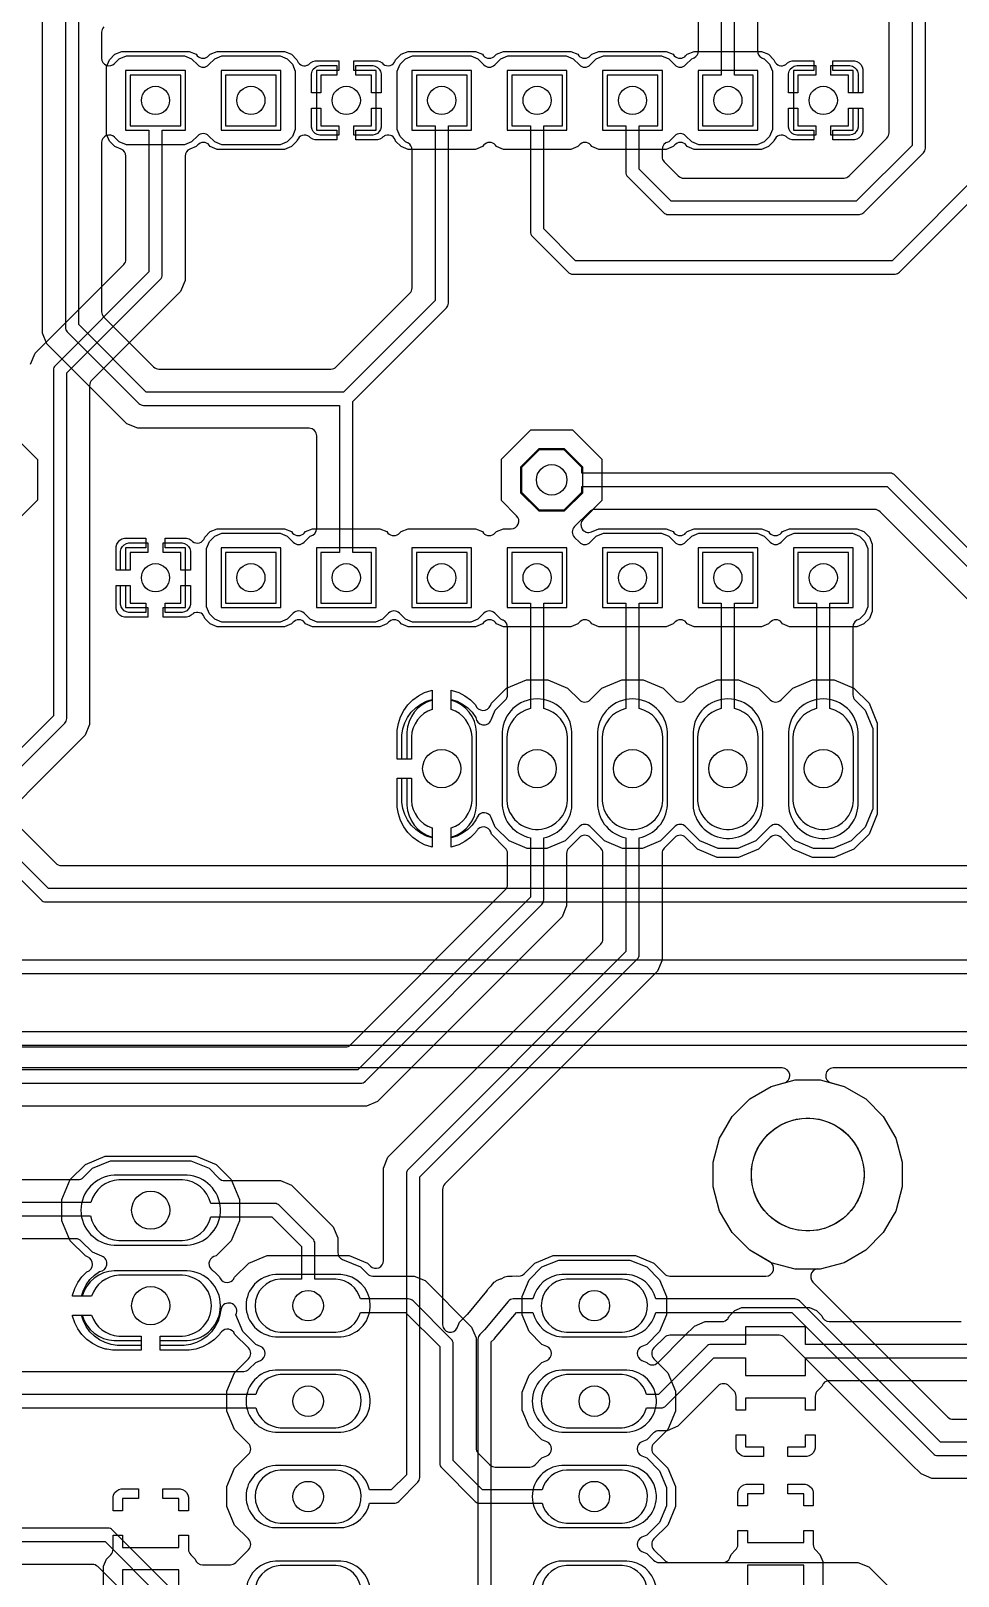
# Model space of a CAD drawing. Header units: millimetres. Extents: x 1 to 152, y 50 to 212.
# Drawn here: x 64.63 to 89.31, y 134.79 to 175.9 of the extents above; entities that cross this region are included whole.
import ezdxf

# ---------------------------------------------------------------- set-up
doc = ezdxf.new("R2010")
doc.units = ezdxf.units.MM

msp = doc.modelspace()

# ---------------------------------------------------------------- linework, layer by layer
at = {"layer": '16_copper'}
for points in [[(83.86, 174.728), (83.363, 174.728), (83.363, 184.531, 0.198912), (83.311, 184.657), (81.152, 186.816, 0.198912), (81.026, 186.868), (69.645, 186.868), (69.645, 186.99), (67.445, 186.99), (67.445, 186.39), (69.645, 186.39), (69.645, 186.512), (80.952, 186.512), (83.007, 184.457), (83.007, 174.728), (82.51, 174.728), (82.51, 173.379), (83.86, 173.379)], [(72.096, 174.257), (72.096, 174.762), (72.113, 174.827, 0.051763), (72.137, 174.867), (72.147, 174.884), (72.194, 174.932), (72.252, 174.965), (72.317, 174.982), (72.771, 174.982), (72.771, 174.728), (72.35, 174.728), (72.35, 174.257)], [(84.796, 174.257), (84.796, 174.762), (84.813, 174.827, 0.051763), (84.837, 174.867), (84.847, 174.884), (84.894, 174.932), (84.952, 174.965), (85.017, 174.982), (85.522, 174.982), (85.522, 174.728), (85.05, 174.728), (85.05, 174.257)], [(78.224, 154.665, 0.357806), (78.913, 155.426), (78.913, 157.121, 0.336925), (78.283, 157.87), (78.283, 160.679), (78.78, 160.679), (78.78, 162.029), (77.43, 162.029), (77.43, 160.679), (77.927, 160.679), (77.927, 157.87, 0.336925), (77.297, 157.121), (77.297, 155.426), (77.305, 155.347), (77.32, 155.269), (77.343, 155.193), (77.374, 155.12), (77.411, 155.05), (77.455, 154.984), (77.506, 154.922), (77.562, 154.866), (77.623, 154.816), (77.689, 154.772), (77.759, 154.734), (77.832, 154.704), (77.908, 154.681), (77.986, 154.665), (78.065, 154.657), (78.145, 154.657)], [(80.764, 154.665, 0.357806), (81.453, 155.426), (81.453, 157.121, 0.336925), (80.823, 157.87), (80.823, 160.679), (81.32, 160.679), (81.32, 162.029), (79.97, 162.029), (79.97, 160.679), (80.467, 160.679), (80.467, 157.87, 0.336925), (79.837, 157.121), (79.837, 155.426), (79.845, 155.347), (79.86, 155.269), (79.883, 155.193), (79.914, 155.12), (79.951, 155.05), (79.995, 154.984), (80.046, 154.922), (80.102, 154.866), (80.163, 154.816), (80.229, 154.772), (80.299, 154.734), (80.372, 154.704), (80.448, 154.681), (80.526, 154.665), (80.605, 154.657), (80.685, 154.657)], [(83.304, 154.665, 0.357806), (83.993, 155.426), (83.993, 157.121, 0.336925), (83.363, 157.87), (83.363, 160.679), (83.86, 160.679), (83.86, 162.029), (82.51, 162.029), (82.51, 160.679), (83.007, 160.679), (83.007, 157.87, 0.336925), (82.377, 157.121), (82.377, 155.426), (82.385, 155.347), (82.4, 155.269), (82.423, 155.193), (82.454, 155.12), (82.491, 155.05), (82.535, 154.984), (82.586, 154.922), (82.642, 154.866), (82.703, 154.816), (82.769, 154.772), (82.839, 154.734), (82.912, 154.704), (82.988, 154.681), (83.066, 154.665), (83.145, 154.657), (83.225, 154.657)], [(85.844, 154.665, 0.357806), (86.533, 155.426), (86.533, 157.121, 0.336925), (85.903, 157.87), (85.903, 160.679), (86.4, 160.679), (86.4, 162.029), (85.05, 162.029), (85.05, 160.679), (85.547, 160.679), (85.547, 157.87, 0.336925), (84.917, 157.121), (84.917, 155.426), (84.925, 155.347), (84.94, 155.269), (84.963, 155.193), (84.994, 155.12), (85.031, 155.05), (85.075, 154.984), (85.126, 154.922), (85.182, 154.866), (85.243, 154.816), (85.309, 154.772), (85.379, 154.734), (85.452, 154.704), (85.528, 154.681), (85.606, 154.665), (85.685, 154.657), (85.765, 154.657)], [(74.503, 156.528), (74.503, 157.165), (74.529, 157.33), (74.581, 157.489), (74.657, 157.638), (74.755, 157.773), (74.873, 157.892), (75.008, 157.99), (75.157, 158.066), (75.311, 158.116), (75.311, 157.849, 0.309892), (74.757, 157.121), (74.757, 156.528)], [(75.157, 154.481), (75.008, 154.557), (74.873, 154.655), (74.755, 154.774), (74.657, 154.909), (74.581, 155.058), (74.529, 155.217), (74.503, 155.382), (74.503, 156.019), (74.757, 156.019), (74.757, 155.426, 0.309892), (75.311, 154.698), (75.311, 154.431)], [(80.439, 141.286, 0.906347), (80.37, 142.692), (78.888, 142.692, 0.952079), (78.888, 141.28), (80.37, 141.28)], [(66.926, 140.924), (66.761, 140.95), (66.602, 141.002), (66.453, 141.078), (66.318, 141.176), (66.2, 141.294), (66.102, 141.429), (66.026, 141.578), (65.976, 141.732), (66.243, 141.732, 0.309892), (66.97, 141.178), (67.564, 141.178), (67.564, 140.924)], [(72.819, 138.746, 0.906347), (72.75, 140.152), (71.268, 140.152, 0.327921), (70.618, 139.624), (62.687, 139.624, 0.089116), (62.621, 139.647), (62.608, 139.648, 0.016713), (62.596, 139.649), (59.017, 139.649), (59.017, 140.111), (57.417, 140.111), (57.417, 138.811), (59.017, 138.811), (59.017, 139.294), (62.53, 139.294, 0.135326), (62.621, 139.268), (70.618, 139.268, 0.327921), (71.268, 138.74), (72.75, 138.74)], [(72.819, 136.206, 0.906347), (72.75, 137.612), (71.268, 137.612, 0.952079), (71.268, 136.2), (72.75, 136.2)]]:
    msp.add_lwpolyline(points, format="xyb", close=True, dxfattribs=at)
for points in [[(88.087, 185.727), (88.087, 172.857), (86.604, 171.374), (81.671, 171.374), (80.823, 172.222), (80.823, 173.379), (81.32, 173.379), (81.32, 174.728), (79.97, 174.728), (79.97, 173.379), (80.467, 173.379), (80.467, 172.149, 0.198912), (80.519, 172.023), (81.472, 171.07, 0.198912), (81.598, 171.018), (86.678, 171.018), (86.685, 171.019, 0.188292), (86.803, 171.07), (88.391, 172.658, 0.198912), (88.443, 172.784), (88.443, 185.801, 0.198912)], [(83.972, 184.688), (83.972, 175.368, 0.283002), (84.084, 175.187), (84.098, 175.18), (84.148, 175.159), (84.291, 175.016), (84.368, 174.83), (84.368, 173.277), (84.291, 173.091), (84.148, 172.948), (83.961, 172.871), (82.409, 172.871), (82.222, 172.948), (82.059, 173.111, 0.414214), (81.771, 173.111), (81.608, 172.948, 0.375836), (81.432, 172.739), (81.432, 172.559, 0.198912), (81.492, 172.415), (81.864, 172.043, 0.198912), (82.008, 171.983), (86.267, 171.983), (86.277, 171.984, 0.185976), (86.411, 172.043), (87.418, 173.05, 0.198912), (87.478, 173.194), (87.478, 185.391, 0.198912)], [(66.569, 176.009, 0.198912), (66.51, 175.866), (66.51, 175.177, 0.668183), (66.857, 175.034), (66.982, 175.159), (67.169, 175.236), (68.721, 175.236), (68.908, 175.159), (69.071, 174.996, 0.414214), (69.359, 174.996), (69.522, 175.159), (69.709, 175.236), (71.261, 175.236), (71.448, 175.159), (71.591, 175.016), (71.668, 174.83), (71.668, 173.277), (71.591, 173.091), (71.448, 172.948), (71.261, 172.871), (69.709, 172.871), (69.522, 172.948), (69.359, 173.111, 0.414214), (69.071, 173.111), (68.908, 172.948), (68.721, 172.871), (67.169, 172.871), (66.982, 172.948), (66.857, 173.073, 0.668183), (66.51, 172.93), (66.51, 168.431, 0.198912), (66.569, 168.288), (67.894, 166.963, 0.198912), (68.038, 166.903), (72.615, 166.903, 0.198912), (72.758, 166.963), (74.718, 168.923, 0.198912), (74.778, 169.066), (74.778, 172.739, 0.283002), (74.666, 172.92), (74.652, 172.927), (74.602, 172.948), (74.459, 173.091), (74.382, 173.277), (74.382, 174.83), (74.459, 175.016), (74.602, 175.159), (74.789, 175.236), (76.341, 175.236), (76.528, 175.159), (76.691, 174.996, 0.414214), (76.979, 174.996), (77.142, 175.159), (77.329, 175.236), (78.881, 175.236), (79.068, 175.159), (79.231, 174.996, 0.414214), (79.519, 174.996), (79.682, 175.159), (79.869, 175.236), (81.421, 175.236), (81.608, 175.159), (81.771, 174.996, 0.414214), (82.059, 174.996), (82.222, 175.159), (82.272, 175.18), (82.285, 175.186, 0.28407), (82.398, 175.368), (82.398, 184.121, 0.198912)], [(95.947, 154.399), (87.236, 163.11, 0.198912), (87.093, 163.17), (79.64, 163.17, 0.198912), (79.496, 163.11), (79.1, 162.714, 0.414214), (79.1, 162.427), (79.231, 162.296, 0.414214), (79.519, 162.296), (79.682, 162.459), (79.869, 162.536), (81.421, 162.536), (81.608, 162.459), (81.771, 162.296, 0.414214), (82.059, 162.296), (82.222, 162.459), (82.409, 162.536), (83.961, 162.536), (84.148, 162.459), (84.311, 162.296, 0.414214), (84.599, 162.296), (84.762, 162.459), (84.949, 162.536), (86.501, 162.536), (86.688, 162.459), (86.831, 162.316), (86.908, 162.13), (86.908, 160.577), (86.831, 160.391), (86.688, 160.248, 0.375836), (86.512, 160.039), (86.512, 158.239, 0.198912), (86.572, 158.096), (86.841, 157.827), (87.041, 157.343), (87.041, 155.204), (86.841, 154.72), (86.47, 154.35), (85.987, 154.15), (85.463, 154.15), (84.98, 154.35), (84.599, 154.731, 0.414214), (84.311, 154.731), (83.93, 154.35), (83.447, 154.15), (82.923, 154.15), (82.44, 154.35), (82.059, 154.731, 0.414214), (81.771, 154.731), (81.39, 154.35), (80.907, 154.15), (80.383, 154.15), (79.9, 154.35), (79.519, 154.731, 0.414214), (79.231, 154.731), (78.85, 154.35), (78.367, 154.15), (77.843, 154.15), (77.36, 154.35), (76.989, 154.72), (76.883, 154.976, 0.640153), (76.515, 154.99), (76.473, 154.909), (76.375, 154.774), (76.257, 154.655), (76.122, 154.557), (75.973, 154.481), (75.819, 154.431), (75.819, 154.698, 0.309894), (76.373, 155.426), (76.373, 157.121, 0.309894), (75.819, 157.849), (75.819, 158.116), (75.973, 158.066), (76.122, 157.99), (76.257, 157.892), (76.375, 157.773), (76.473, 157.638, 0.800183), (76.883, 157.571), (76.989, 157.827), (77.258, 158.096, 0.198912), (77.318, 158.239), (77.318, 160.039, 0.283002), (77.206, 160.22), (77.192, 160.227), (77.142, 160.248), (76.979, 160.411, 0.414214), (76.691, 160.411), (76.528, 160.248), (76.341, 160.171), (74.789, 160.171), (74.602, 160.248), (74.439, 160.411, 0.414214), (74.151, 160.411), (73.988, 160.248), (73.801, 160.171), (72.249, 160.171), (72.062, 160.248), (71.899, 160.411, 0.414214), (71.611, 160.411), (71.448, 160.248), (71.261, 160.171), (69.709, 160.171), (69.522, 160.248), (69.379, 160.391), (69.302, 160.577), (69.302, 162.13), (69.379, 162.316), (69.522, 162.459), (69.709, 162.536), (71.261, 162.536), (71.448, 162.459), (71.611, 162.296, 0.414214), (71.899, 162.296), (72.062, 162.459, 0.375836), (72.238, 162.668), (72.238, 165.125, 0.414214), (72.034, 165.329), (67.471, 165.329), (67.181, 165.448), (65.055, 167.575), (64.935, 167.864), (64.935, 176.433)], [(65.545, 176.276), (65.545, 168.021, 0.198912), (65.597, 167.895), (67.502, 165.99, 0.198912), (67.627, 165.938), (72.847, 165.938), (72.847, 162.029), (72.35, 162.029), (72.35, 160.679), (73.7, 160.679), (73.7, 162.029), (73.203, 162.029), (73.203, 166.042), (75.691, 168.53, 0.198912), (75.743, 168.656), (75.743, 173.379), (76.24, 173.379), (76.24, 174.728), (74.89, 174.728), (74.89, 173.379), (75.387, 173.379), (75.387, 168.73), (72.951, 166.294), (67.701, 166.294), (65.9, 168.095), (65.9, 176.202)], [(89.992, 172.222), (87.556, 169.786), (79.131, 169.786), (78.283, 170.635), (78.283, 173.379), (78.78, 173.379), (78.78, 174.728), (77.43, 174.728), (77.43, 173.379), (77.927, 173.379), (77.927, 170.561, 0.198912), (77.979, 170.435), (78.932, 169.483, 0.198912), (79.058, 169.431), (87.63, 169.431), (87.637, 169.431, 0.188292), (87.756, 169.483), (90.296, 172.023, 0.198912)], [(102.667, 133.678), (102.667, 143.51, 0.198912), (102.615, 143.636), (95.122, 151.129, 0.198912), (94.996, 151.181), (64.209, 151.181), (61.086, 154.304, 0.198912), (60.96, 154.356), (35.039, 154.356), (35.039, 164.478), (35.662, 164.478), (35.662, 165.778), (34.062, 165.778), (34.062, 164.478), (34.684, 164.478), (34.684, 154.356), (29.464, 154.356, 0.198912), (29.338, 154.304), (24.31, 149.276), (12.954, 149.276, 0.198912), (12.828, 149.224), (6.224, 142.62, 0.198912), (6.172, 142.494), (6.172, 87.757, 0.198912)], [(64.347, 164.953), (64.801, 164.499), (64.801, 163.415), (64.347, 162.961, 0.198912)], [(96.467, 155.245), (87.629, 164.083, 0.198912), (87.503, 164.135), (79.293, 164.135), (79.293, 164.288), (78.824, 164.757), (78.162, 164.757), (77.693, 164.288), (77.693, 163.626), (78.162, 163.157), (78.824, 163.157), (79.293, 163.626), (79.293, 163.779), (87.429, 163.779), (96.267, 154.941, 0.198912)], [(96.012, 153.086), (65.098, 153.086), (62.356, 155.828, 0.198912), (62.23, 155.88), (41.349, 155.88), (39.484, 157.744), (39.484, 161.468), (40.107, 161.468), (40.107, 162.768), (38.507, 162.768), (38.507, 161.468), (39.129, 161.468), (39.129, 157.671, 0.198912), (39.181, 157.545), (41.149, 155.576, 0.198912), (41.275, 155.524), (62.156, 155.524), (64.898, 152.782, 0.198912), (65.024, 152.73), (95.938, 152.73)], [(62.676, 156.37), (65.291, 153.755, 0.198912), (65.434, 153.695), (96.169, 153.695)], [(6.528, 87.831), (6.528, 142.42), (13.028, 148.92), (24.384, 148.92, 0.198912), (24.51, 148.972), (29.538, 154), (60.886, 154), (64.009, 150.877, 0.198912), (64.135, 150.825), (94.922, 150.825), (102.311, 143.436), (102.311, 133.604, 0.198912)], [(100, 131.519), (100, 143.002, 0.198912), (99.948, 143.128), (93.852, 149.224, 0.198912), (93.726, 149.276), (63.066, 149.276), (59.689, 152.653, 0.198912), (59.563, 152.705), (33.63, 152.705, 0.198912), (33.504, 152.653), (31.025, 150.174), (29.277, 150.174), (29.277, 148.174), (31.277, 148.174), (31.277, 149.923), (33.703, 152.349), (59.489, 152.349), (62.866, 148.972, 0.198912), (62.992, 148.92), (93.652, 148.92), (99.644, 142.928), (99.644, 131.445, 0.198912)], [(93.316, 148.311), (85.992, 148.311, 0.876979), (85.939, 147.911), (86.281, 147.82), (86.855, 147.488), (87.323, 147.02), (87.655, 146.446), (87.826, 145.806), (87.826, 145.144), (87.655, 144.504), (87.586, 144.385), (87.586, 144.385), (87.586, 144.385), (87.323, 143.93), (86.855, 143.462), (86.281, 143.13), (85.641, 142.959), (84.979, 142.959), (84.339, 143.13), (83.765, 143.462), (83.297, 143.93), (82.965, 144.504), (82.794, 145.144), (82.794, 145.806), (82.965, 146.446), (83.067, 146.623), (83.067, 146.623), (83.067, 146.623), (83.297, 147.02), (83.765, 147.488), (84.339, 147.82), (84.681, 147.911, 0.876979), (84.628, 148.311), (62.835, 148.311)], [(64.247, 145.339), (65.878, 145.339, 0.198912), (66.021, 145.398), (66.265, 145.642), (66.748, 145.842), (68.888, 145.842), (69.371, 145.642), (69.64, 145.373, 0.198912), (69.784, 145.313), (71.277, 145.313), (71.566, 145.194), (72.677, 144.083), (72.796, 143.794), (72.796, 143.403, 0.303348), (72.922, 143.215), (73.403, 143.016), (73.586, 142.833, 0.198912), (73.73, 142.773), (74.833, 142.773), (75.122, 142.654), (76.36, 141.416), (76.479, 141.127), (76.479, 138.205, 0.198912), (76.539, 138.062), (76.848, 137.753, 0.198912), (76.991, 137.693), (77.908, 137.693, 0.198912), (78.052, 137.753), (78.235, 137.936), (78.362, 137.988, 0.66818), (78.362, 138.364), (78.235, 138.416), (77.893, 138.758), (77.708, 139.204), (77.708, 139.688), (77.893, 140.134), (78.235, 140.476), (78.362, 140.528, 0.66818), (78.362, 140.904), (78.235, 140.956), (77.893, 141.298), (77.708, 141.744), (77.708, 142.228), (77.893, 142.674), (78.235, 143.016), (78.681, 143.2), (80.577, 143.2), (81.023, 143.016), (81.365, 142.674), (81.55, 142.228), (81.55, 141.744), (81.365, 141.298), (81.023, 140.956), (80.896, 140.904, 0.66818), (80.896, 140.528), (81.023, 140.476, 0.426792), (81.317, 140.469), (82.042, 141.194), (82.042, 141.194), (82.292, 141.445), (82.581, 141.564), (83.026, 141.564, 0.222879), (83.183, 141.638), (83.191, 141.65, 0.081761), (83.224, 141.715), (83.367, 141.858), (83.554, 141.935), (85.356, 141.935), (85.543, 141.858), (85.686, 141.715, 0.339749), (85.884, 141.564), (89.396, 141.564, 0.045598)], [(63.536, 144.374), (66.216, 144.374, 0.34587), (66.97, 143.718), (68.666, 143.718, 0.336925), (69.414, 144.348), (71.046, 144.348), (71.831, 143.563), (71.831, 142.692), (71.268, 142.692, 0.952079), (71.268, 141.28), (72.75, 141.28, 0.327921), (73.4, 141.808), (74.602, 141.808), (75.514, 140.896), (75.514, 137.795, 0.198912), (75.566, 137.669), (76.455, 136.78, 0.198912), (76.581, 136.728), (78.238, 136.728, 0.327921), (78.888, 136.2), (80.37, 136.2), (80.439, 136.206, 0.906347), (80.37, 137.612), (78.888, 137.612, 0.327921), (78.238, 137.084), (76.655, 137.084), (75.87, 137.869), (75.87, 140.97, 0.198912), (75.818, 141.096), (74.802, 142.112, 0.198912), (74.676, 142.164), (73.4, 142.164, 0.327921), (72.75, 142.692), (72.187, 142.692), (72.187, 143.637, 0.198912), (72.135, 143.763), (71.246, 144.652, 0.198912), (71.12, 144.704), (69.414, 144.704, 0.336925), (68.666, 145.334), (66.97, 145.334, 0.327983), (66.227, 144.729), (63.536, 144.729)], [(67.753, 133.698), (66.408, 135.043, 0.198912), (66.265, 135.103), (55.977, 135.103), (55.688, 135.222), (51.656, 139.254), (51.537, 139.543), (51.537, 141.911, 0.198912), (51.477, 142.055), (50.889, 142.643), (50.889, 143.727), (51.57, 144.408, 0.668179), (51.426, 144.755), (29.434, 144.755)], [(68.273, 134.544), (66.801, 136.016, 0.198912), (66.675, 136.068), (56.208, 136.068), (52.502, 139.774), (52.502, 142.385), (52.528, 142.385), (52.997, 142.854), (52.997, 143.516), (52.528, 143.985), (51.866, 143.985), (51.397, 143.516), (51.397, 142.854), (51.866, 142.385), (52.146, 142.385), (52.146, 139.7, 0.198912), (52.198, 139.574), (56.008, 135.764, 0.198912), (56.134, 135.712), (66.601, 135.712), (68.073, 134.24, 0.198912)], [(63.966, 140.233), (70.288, 140.233), (70.299, 140.234, 0.185976), (70.432, 140.293), (70.615, 140.476), (70.742, 140.528, 0.668191), (70.742, 140.904), (70.615, 140.956), (70.273, 141.298), (70.088, 141.744, 0.988547), (69.706, 141.943), (69.7, 141.929, 0.064078), (69.684, 141.879), (69.662, 141.737), (69.61, 141.578), (69.534, 141.429), (69.436, 141.294), (69.318, 141.176), (69.183, 141.078), (69.034, 141.002), (68.875, 140.95), (68.71, 140.924), (68.072, 140.924), (68.072, 141.178), (68.666, 141.178, 0.95208), (68.666, 142.794), (66.97, 142.794, 0.309894), (66.243, 142.24), (65.976, 142.24), (66.026, 142.394), (66.102, 142.543), (66.2, 142.678), (66.318, 142.796), (66.453, 142.894, 0.800183), (66.52, 143.304), (66.265, 143.41), (65.97, 143.704, 0.198912), (65.827, 143.764), (64.247, 143.764, 0.368322)], [(89.581, 140.955), (85.255, 140.955), (85.255, 141.427), (83.655, 141.427), (83.655, 140.955), (82.738, 140.955, 0.198912), (82.612, 140.903), (81.333, 139.624), (81.02, 139.624, 0.327921), (80.37, 140.152), (78.888, 140.152, 0.952079), (78.888, 138.74), (80.37, 138.74), (80.439, 138.746, 0.300949), (81.02, 139.268), (81.407, 139.268, 0.198912), (81.533, 139.32), (82.812, 140.599), (83.655, 140.599), (83.655, 140.127), (85.255, 140.127), (85.255, 140.599), (89.579, 140.599)], [(89.569, 139.99), (85.884, 139.99, 0.222879), (85.727, 139.916), (85.719, 139.904, 0.081763), (85.686, 139.839), (85.569, 139.722, 0.198912), (85.509, 139.578), (85.509, 139.202), (85.255, 139.202), (85.255, 139.527), (83.655, 139.527), (83.655, 139.202), (83.401, 139.202), (83.401, 139.578, 0.198912), (83.341, 139.722), (83.213, 139.851, 0.414214), (82.925, 139.851), (82.103, 139.029), (82.103, 139.029), (81.853, 138.778), (81.564, 138.659), (81.35, 138.659, 0.198912), (81.206, 138.599), (81.023, 138.416), (80.896, 138.364, 0.66818), (80.896, 137.988), (81.023, 137.936), (81.365, 137.594), (81.55, 137.148), (81.55, 136.664), (81.365, 136.218), (81.023, 135.876), (80.896, 135.824, 0.66818), (80.896, 135.448), (81.023, 135.396), (81.206, 135.213, 0.198912), (81.35, 135.153), (83.049, 135.153, 0.303345), (83.237, 135.279), (83.274, 135.37), (83.391, 135.487, 0.198912), (83.451, 135.631), (83.451, 136.007), (83.705, 136.007), (83.705, 135.682), (85.205, 135.682), (85.205, 136.007), (85.459, 136.007), (85.459, 135.631, 0.198912), (85.519, 135.487), (85.636, 135.37), (85.713, 135.183), (85.713, 133.681)], [(72.819, 133.666, 0.906347), (72.75, 135.072), (71.268, 135.072, 0.327921), (70.618, 134.544)], [(81.02, 134.544, 0.327921), (80.37, 135.072), (78.888, 135.072, 0.327921), (78.238, 134.544)]]:
    msp.add_lwpolyline(points, format="xyb", dxfattribs=at)
for points in [[(68.62, 174.728), (67.27, 174.728), (67.27, 173.379), (68.62, 173.379)], [(71.16, 174.728), (69.81, 174.728), (69.81, 173.379), (71.16, 173.379)], [(73.7, 174.257), (73.7, 174.728), (73.279, 174.728), (73.279, 174.982), (73.733, 174.982), (73.798, 174.965), (73.856, 174.932), (73.903, 174.884), (73.937, 174.827), (73.954, 174.762), (73.954, 174.257)], [(86.4, 174.257), (86.4, 174.728), (85.928, 174.728), (85.928, 174.982), (86.433, 174.982), (86.498, 174.965), (86.556, 174.932), (86.603, 174.884), (86.637, 174.827), (86.654, 174.762), (86.654, 174.257)], [(72.317, 173.125), (72.252, 173.142), (72.194, 173.175), (72.147, 173.223), (72.113, 173.28), (72.096, 173.345), (72.096, 173.85), (72.35, 173.85), (72.35, 173.379), (72.822, 173.379), (72.822, 173.125)], [(73.228, 173.125), (73.228, 173.379), (73.7, 173.379), (73.7, 173.85), (73.954, 173.85), (73.954, 173.345), (73.937, 173.28), (73.903, 173.223), (73.856, 173.175), (73.798, 173.142), (73.733, 173.125)], [(85.017, 173.125), (84.952, 173.142), (84.894, 173.175), (84.847, 173.223), (84.813, 173.28), (84.796, 173.345), (84.796, 173.85), (85.05, 173.85), (85.05, 173.379), (85.522, 173.379), (85.522, 173.125)], [(85.928, 173.125), (85.928, 173.379), (86.4, 173.379), (86.4, 173.85), (86.654, 173.85), (86.654, 173.345), (86.637, 173.28), (86.603, 173.223), (86.556, 173.175), (86.498, 173.142), (86.433, 173.125)], [(67.016, 161.557), (67.016, 162.062), (67.033, 162.127), (67.067, 162.184), (67.114, 162.232), (67.172, 162.265), (67.237, 162.282), (67.742, 162.282), (67.742, 162.029), (67.27, 162.029), (67.27, 161.557)], [(68.62, 161.557), (68.62, 162.029), (68.148, 162.029), (68.148, 162.282), (68.653, 162.282), (68.718, 162.265), (68.776, 162.232), (68.823, 162.184), (68.857, 162.127), (68.874, 162.062), (68.874, 161.557)], [(71.16, 162.029), (69.81, 162.029), (69.81, 160.679), (71.16, 160.679)], [(76.24, 162.029), (74.89, 162.029), (74.89, 160.679), (76.24, 160.679)], [(67.237, 160.424), (67.172, 160.442), (67.114, 160.475), (67.067, 160.523), (67.033, 160.58), (67.016, 160.645), (67.016, 161.15), (67.27, 161.15), (67.27, 160.679), (67.691, 160.679), (67.691, 160.424)], [(68.199, 160.424), (68.199, 160.679), (68.62, 160.679), (68.62, 161.15), (68.874, 161.15), (68.874, 160.645), (68.857, 160.58), (68.823, 160.523), (68.776, 160.475), (68.718, 160.442), (68.653, 160.424)], [(83.622, 137.973), (83.557, 137.99), (83.499, 138.024), (83.452, 138.071), (83.418, 138.129), (83.401, 138.194), (83.401, 138.552), (83.655, 138.552), (83.655, 138.227), (84.13, 138.227), (84.13, 137.973)], [(84.78, 137.973), (84.78, 138.227), (85.255, 138.227), (85.255, 138.552), (85.509, 138.552), (85.509, 138.194), (85.492, 138.129), (85.458, 138.071), (85.411, 138.024), (85.353, 137.99), (85.288, 137.973)], [(83.451, 136.657), (83.451, 137.015), (83.468, 137.08), (83.502, 137.138), (83.549, 137.185), (83.607, 137.219), (83.672, 137.236), (84.13, 137.236), (84.13, 136.982), (83.705, 136.982), (83.705, 136.657)], [(85.205, 136.657), (85.205, 136.982), (84.78, 136.982), (84.78, 137.236), (85.238, 137.236), (85.303, 137.219), (85.361, 137.185), (85.408, 137.138), (85.442, 137.08), (85.459, 137.015), (85.459, 136.657)]]:
    msp.add_lwpolyline(points, close=True, dxfattribs=at)
msp.add_lwpolyline([(85.205, 133.782), (85.205, 135.082), (83.705, 135.082), (83.705, 134.544)], dxfattribs=at)
at = {"layer": '1_copper'}
for points in [[(64.618, 167.035), (64.737, 167.324), (67.098, 169.685, 0.198912), (67.158, 169.828), (67.158, 172.57, 0.303348), (67.032, 172.757), (66.862, 172.828), (66.719, 172.971), (66.642, 173.157), (66.642, 174.95), (66.719, 175.136), (66.862, 175.279), (67.049, 175.356), (68.841, 175.356), (69.028, 175.279, 0.454392), (69.334, 175.215), (69.359, 175.236), (69.402, 175.279), (69.589, 175.356), (71.381, 175.356), (71.568, 175.279), (71.711, 175.136, 0.453899), (71.98, 174.987), (71.992, 174.991, 0.087277), (72.057, 175.035), (72.074, 175.052), (72.132, 175.085), (72.197, 175.102), (72.822, 175.102), (72.822, 174.849), (72.23, 174.849), (72.23, 173.258), (72.771, 173.258), (72.771, 173.004), (72.197, 173.004), (72.132, 173.022), (72.074, 173.055, 0.52164), (71.74, 173.035), (71.733, 173.022, 0.062136), (71.711, 172.971), (71.568, 172.828), (71.381, 172.751), (69.589, 172.751), (69.402, 172.828, 0.454389), (69.096, 172.892), (69.071, 172.871), (69.028, 172.828), (68.858, 172.757, 0.303348), (68.732, 172.57), (68.732, 169.261), (68.613, 168.972), (66.252, 166.611, 0.198912), (66.192, 166.468), (66.192, 157.45), (66.073, 157.161), (59.861, 150.949, 0.198912)], [(59.876, 148.869), (72.996, 148.869, 0.198912), (73.139, 148.929), (77.258, 153.048, 0.198912), (77.318, 153.191), (77.318, 154.018, 0.198912), (77.258, 154.162), (76.888, 154.532, 0.640285), (76.531, 154.66), (76.518, 154.645, 0.098029), (76.467, 154.575), (76.335, 154.444), (76.184, 154.335), (76.019, 154.25), (75.842, 154.193), (75.819, 154.189), (75.819, 154.453, 0.323073), (76.493, 155.305), (76.493, 157.242, 0.323073), (75.819, 158.094), (75.819, 158.358), (75.842, 158.354), (76.019, 158.297), (76.184, 158.212), (76.335, 158.103), (76.467, 157.972, 0.709924), (76.862, 157.953), (76.888, 158.015), (77.292, 158.419), (77.819, 158.637), (78.391, 158.637), (78.918, 158.419), (79.231, 158.106, 0.414214), (79.519, 158.106), (79.832, 158.419), (80.359, 158.637), (80.931, 158.637), (81.458, 158.419), (81.771, 158.106, 0.414214), (82.059, 158.106), (82.372, 158.419), (82.899, 158.637), (83.471, 158.637), (83.998, 158.419), (84.311, 158.106, 0.414214), (84.599, 158.106), (84.912, 158.419), (85.439, 158.637), (86.011, 158.637), (86.538, 158.419), (86.942, 158.015), (87.161, 157.487), (87.161, 155.06), (86.942, 154.532), (86.538, 154.128), (86.011, 153.91), (85.439, 153.91), (84.912, 154.128), (84.599, 154.441, 0.414214), (84.311, 154.441), (83.998, 154.128), (83.471, 153.91), (82.899, 153.91), (82.372, 154.128), (82.059, 154.441, 0.414214), (81.771, 154.441), (81.492, 154.162, 0.198912), (81.432, 154.018), (81.432, 151.177), (81.313, 150.887), (75.65, 145.225, 0.198912), (75.59, 145.081), (75.59, 141.478, 0.820684), (75.981, 141.4), (76.04, 141.543), (76.246, 141.749, 0.02267), (76.259, 141.763), (76.769, 142.374, 0.076813), (76.802, 142.432), (76.881, 142.511, 0.022676), (76.894, 142.525), (76.965, 142.61, 0.083322), (77.024, 142.654), (77.127, 142.696, 0.022674), (77.144, 142.704), (77.243, 142.756, 0.083322), (77.313, 142.773), (77.425, 142.773, 0.022669), (77.443, 142.774), (77.555, 142.784, 0.284404), (77.763, 142.833), (78.047, 143.117), (78.537, 143.32), (80.721, 143.32), (81.211, 143.117), (81.496, 142.833, 0.198912), (81.639, 142.773), (84.199, 142.773, 0.767329), (84.301, 143.153), (83.765, 143.462), (83.297, 143.93), (82.965, 144.504), (82.794, 145.144), (82.794, 145.806), (82.965, 146.446), (83.067, 146.623), (83.067, 146.623), (83.067, 146.623), (83.297, 147.02), (83.765, 147.488), (84.339, 147.82), (84.979, 147.991), (85.641, 147.991), (86.281, 147.82), (86.855, 147.488), (87.323, 147.02), (87.655, 146.446), (87.826, 145.806), (87.826, 145.144), (87.655, 144.504), (87.586, 144.385), (87.586, 144.385), (87.586, 144.385), (87.323, 143.93), (86.855, 143.462), (86.281, 143.13), (85.641, 142.959, 0.753949), (85.45, 142.612), (89.04, 139.023, 0.198912), (89.183, 138.963), (90.843, 138.963, 0.699875)], [(33.221, 147.904), (73.406, 147.904, 0.198912), (73.532, 147.956), (78.231, 152.655, 0.198912), (78.283, 152.781), (78.283, 154.435, 0.346554), (79.033, 155.305), (79.033, 157.242, 0.95729), (77.177, 157.242), (77.177, 155.305, 0.346554), (77.927, 154.435), (77.927, 152.855), (73.332, 148.26), (33.147, 148.26, 0.198912)], [(66.56, 133.866), (66.56, 135.056), (66.637, 135.243), (66.754, 135.36, 0.198912), (66.814, 135.504), (66.814, 135.88), (67.068, 135.88), (67.068, 135.555), (68.568, 135.555), (68.568, 135.88), (68.822, 135.88), (68.822, 135.504, 0.198912), (68.882, 135.36), (68.999, 135.243, 0.339753), (69.197, 135.092), (69.938, 135.092, 0.198912), (70.081, 135.152), (70.422, 135.492, 0.414214), (70.422, 135.78), (70.051, 136.15), (69.848, 136.641), (69.848, 137.171), (70.051, 137.662), (70.422, 138.032, 0.414214), (70.422, 138.32), (70.051, 138.69), (69.848, 139.181), (69.848, 139.711), (70.051, 140.202), (70.422, 140.572, 0.414214), (70.422, 140.86), (70.051, 141.23, 0.582566), (69.703, 141.291), (69.697, 141.284, 0.095135), (69.648, 141.216), (69.516, 141.084), (69.365, 140.975), (69.2, 140.891), (69.023, 140.833), (68.839, 140.804), (68.072, 140.804), (68.072, 141.058), (68.787, 141.058, 0.95729), (68.787, 142.914), (66.849, 142.914, 0.323073), (65.997, 142.24), (65.733, 142.24), (65.737, 142.263), (65.795, 142.44), (65.879, 142.606), (65.988, 142.756), (66.12, 142.888, 0.709907), (66.138, 143.283), (66.077, 143.309), (65.673, 143.713), (65.454, 144.24), (65.454, 144.812), (65.673, 145.339), (66.077, 145.743), (66.604, 145.962), (69.032, 145.962), (69.559, 145.743), (69.963, 145.339), (70.182, 144.812), (70.182, 144.24), (69.963, 143.713), (69.559, 143.309, 0.640277), (69.432, 142.952), (69.447, 142.939, 0.097977), (69.516, 142.888), (69.648, 142.756, 0.566477), (69.996, 142.66), (70.007, 142.67, 0.095667), (70.051, 142.742), (70.427, 143.117), (70.917, 143.32), (73.101, 143.32), (73.591, 143.117), (73.669, 143.04, 0.668187), (74.016, 143.183), (74.016, 145.648), (74.135, 145.937), (79.798, 151.6, 0.198912), (79.858, 151.744), (79.858, 154.018, 0.198912), (79.798, 154.162), (79.519, 154.441, 0.414214), (79.231, 154.441), (78.952, 154.162, 0.198912), (78.892, 154.018), (78.892, 152.624), (78.773, 152.335), (73.852, 147.414), (73.563, 147.295), (33.557, 147.295, 0.198912)], [(92.187, 138.354), (88.847, 138.354), (85.089, 142.112, 0.198912), (84.963, 142.164), (81.263, 142.164, 0.338315), (80.496, 142.812), (78.762, 142.812, 0.338315), (77.995, 142.164), (77.47, 142.164, 0.222585), (77.333, 142.1), (76.704, 141.344), (76.582, 141.223, 0.198912), (76.53, 141.097), (76.53, 132.004)], [(76.886, 132.004), (76.886, 141.023), (76.961, 141.098, 0.022669), (76.972, 141.11), (77.553, 141.808), (77.995, 141.808, 0.338315), (78.762, 141.16), (80.496, 141.16, 0.338315), (81.263, 141.808), (84.889, 141.808), (88.647, 138.05, 0.198912), (88.773, 137.998), (92.187, 137.998, 1)], [(90.843, 137.389), (88.616, 137.389), (88.327, 137.508), (88.077, 137.759), (88.077, 137.759), (84.696, 141.139, 0.198912), (84.553, 141.199), (81.639, 141.199, 0.198912), (81.496, 141.139), (81.216, 140.86, 0.414214), (81.216, 140.572), (81.587, 140.202), (81.79, 139.711), (81.79, 139.181), (81.587, 138.69), (81.216, 138.32, 0.414214), (81.216, 138.032), (81.587, 137.662), (81.79, 137.171), (81.79, 136.641), (81.587, 136.15), (81.216, 135.78, 0.414214), (81.216, 135.492), (81.496, 135.213, 0.198912), (81.639, 135.153), (86.644, 135.153), (86.933, 135.034), (89.421, 132.546, 0.198912)], [(81.263, 134.544, 0.338315), (80.496, 135.192), (78.762, 135.192, 0.952081), (78.762, 133.54)]]:
    msp.add_lwpolyline(points, format="xyb", dxfattribs=at)
for points in [[(74.669, 172.751), (74.482, 172.828), (74.339, 172.971, 0.453899), (74.07, 173.12), (74.058, 173.116, 0.087277), (73.993, 173.072), (73.976, 173.055), (73.918, 173.022), (73.853, 173.004), (73.279, 173.004), (73.279, 173.258), (73.82, 173.258), (73.82, 174.849), (73.228, 174.849), (73.228, 175.102), (73.853, 175.102), (73.918, 175.085), (73.976, 175.052, 0.52164), (74.31, 175.072), (74.317, 175.085, 0.062136), (74.339, 175.136), (74.482, 175.279), (74.669, 175.356), (76.461, 175.356), (76.648, 175.279, 0.454389), (76.954, 175.215), (76.979, 175.236), (77.022, 175.279), (77.209, 175.356), (79.001, 175.356), (79.188, 175.279, 0.454389), (79.494, 175.215), (79.519, 175.236), (79.562, 175.279), (79.749, 175.356), (81.541, 175.356), (81.728, 175.279, 0.454389), (82.034, 175.215), (82.059, 175.236), (82.102, 175.279), (82.289, 175.356), (84.081, 175.356), (84.268, 175.279), (84.411, 175.136, 0.453899), (84.68, 174.987), (84.692, 174.991, 0.087277), (84.757, 175.035), (84.774, 175.052), (84.832, 175.085), (84.897, 175.102), (85.471, 175.102), (85.471, 174.849), (84.93, 174.849), (84.93, 173.258), (85.471, 173.258), (85.471, 173.004), (84.897, 173.004), (84.832, 173.022), (84.774, 173.055, 0.52164), (84.44, 173.035), (84.433, 173.022, 0.062136), (84.411, 172.971), (84.268, 172.828), (84.081, 172.751), (82.289, 172.751), (82.102, 172.828, 0.454392), (81.796, 172.892), (81.771, 172.871), (81.728, 172.828), (81.541, 172.751), (79.749, 172.751), (79.562, 172.828, 0.454392), (79.256, 172.892), (79.231, 172.871), (79.188, 172.828), (79.001, 172.751), (77.209, 172.751), (77.022, 172.828, 0.454392), (76.716, 172.892), (76.691, 172.871), (76.648, 172.828), (76.461, 172.751)], [(59.293, 151.244), (65.531, 157.481, 0.198912), (65.583, 157.607), (65.583, 166.804), (68.071, 169.292, 0.198912), (68.123, 169.418), (68.123, 173.258), (68.74, 173.258), (68.74, 174.849), (67.15, 174.849), (67.15, 173.258), (67.767, 173.258), (67.767, 169.492), (65.279, 167.004, 0.198912), (65.227, 166.878), (65.227, 157.681), (59.042, 151.495), (57.293, 151.495), (57.293, 149.495), (59.293, 149.495)], [(69.589, 160.05), (69.402, 160.128), (69.259, 160.271, 0.453899), (68.99, 160.42), (68.978, 160.416, 0.087277), (68.913, 160.372), (68.896, 160.355), (68.838, 160.322), (68.773, 160.304), (68.148, 160.304), (68.148, 160.559), (68.74, 160.559), (68.74, 162.149), (68.199, 162.149), (68.199, 162.402), (68.773, 162.402), (68.838, 162.385), (68.896, 162.352, 0.52164), (69.23, 162.372), (69.237, 162.385, 0.062136), (69.259, 162.436), (69.402, 162.579), (69.589, 162.656), (71.381, 162.656), (71.568, 162.579, 0.454389), (71.874, 162.515), (71.899, 162.536), (71.942, 162.579), (72.129, 162.656), (73.921, 162.656), (74.108, 162.579, 0.454389), (74.414, 162.515), (74.439, 162.536), (74.482, 162.579), (74.669, 162.656), (76.461, 162.656), (76.648, 162.579, 0.454389), (76.954, 162.515), (76.979, 162.536), (77.022, 162.579), (77.209, 162.656), (77.416, 162.656, 0.668179), (77.559, 163.003), (77.159, 163.404), (77.159, 164.51), (77.94, 165.291), (79.046, 165.291), (79.827, 164.51), (79.827, 163.404), (79.329, 162.906, 0.820682), (79.55, 162.574), (79.749, 162.656), (81.541, 162.656), (81.728, 162.579, 0.454389), (82.034, 162.515), (82.059, 162.536), (82.102, 162.579), (82.289, 162.656), (84.081, 162.656), (84.268, 162.579, 0.454389), (84.574, 162.515), (84.599, 162.536), (84.642, 162.579), (84.829, 162.656), (86.621, 162.656), (86.808, 162.579), (86.951, 162.436), (87.028, 162.25), (87.028, 160.457), (86.951, 160.271), (86.808, 160.128), (86.621, 160.05), (84.829, 160.05), (84.642, 160.128, 0.454392), (84.336, 160.192), (84.311, 160.171), (84.268, 160.128), (84.081, 160.05), (82.289, 160.05), (82.102, 160.128, 0.454392), (81.796, 160.192), (81.771, 160.171), (81.728, 160.128), (81.541, 160.05), (79.749, 160.05), (79.562, 160.128, 0.454392), (79.256, 160.192), (79.231, 160.171), (79.188, 160.128), (79.001, 160.05), (77.209, 160.05), (77.022, 160.128, 0.454392), (76.716, 160.192), (76.691, 160.171), (76.648, 160.128), (76.461, 160.05), (74.669, 160.05), (74.482, 160.128, 0.454392), (74.176, 160.192), (74.151, 160.171), (74.108, 160.128), (73.921, 160.05), (72.129, 160.05), (71.942, 160.128, 0.454392), (71.636, 160.192), (71.611, 160.171), (71.568, 160.128), (71.381, 160.05)], [(74.383, 156.528), (74.383, 157.295), (74.412, 157.478), (74.47, 157.655), (74.554, 157.821), (74.663, 157.972), (74.795, 158.103), (74.945, 158.212), (75.111, 158.297), (75.288, 158.354), (75.311, 158.358), (75.311, 158.094, 0.323071), (74.637, 157.242), (74.637, 156.528)], [(72.957, 136.088, 0.311182), (73.643, 136.728), (74.295, 136.728, 0.198912), (74.421, 136.78), (74.929, 137.288, 0.198912), (74.981, 137.414), (74.981, 145.418), (80.771, 151.207, 0.198912), (80.823, 151.333), (80.823, 154.435, 0.346554), (81.573, 155.305), (81.573, 157.242, 0.95729), (79.717, 157.242), (79.717, 155.305, 0.346554), (80.467, 154.435), (80.467, 151.407), (74.677, 145.617, 0.198912), (74.625, 145.491), (74.625, 137.488), (74.221, 137.084), (73.643, 137.084, 0.338315), (72.876, 137.732), (71.142, 137.732, 0.952081), (71.142, 136.08), (72.876, 136.08)], [(83.306, 154.425, 0.36397), (84.113, 155.305), (84.113, 157.242, 0.95729), (82.257, 157.242), (82.257, 155.305), (82.264, 155.224), (82.278, 155.144), (82.299, 155.066), (82.327, 154.99), (82.361, 154.917), (82.402, 154.846), (82.448, 154.78), (82.5, 154.718), (82.557, 154.661), (82.62, 154.609), (82.686, 154.562), (82.756, 154.522), (82.83, 154.487), (82.906, 154.46), (82.984, 154.439), (83.064, 154.425), (83.144, 154.418), (83.226, 154.418)], [(85.846, 154.425, 0.36397), (86.653, 155.305), (86.653, 157.242, 0.95729), (84.797, 157.242), (84.797, 155.305), (84.804, 155.224), (84.818, 155.144), (84.839, 155.066), (84.867, 154.99), (84.901, 154.917), (84.942, 154.846), (84.988, 154.78), (85.04, 154.718), (85.097, 154.661), (85.16, 154.609), (85.226, 154.562), (85.296, 154.522), (85.37, 154.487), (85.446, 154.46), (85.524, 154.439), (85.604, 154.425), (85.684, 154.418), (85.766, 154.418)], [(75.288, 154.193), (75.111, 154.25), (74.945, 154.335), (74.795, 154.444), (74.663, 154.575), (74.554, 154.726), (74.47, 154.892), (74.412, 155.069), (74.383, 155.252), (74.383, 156.019), (74.637, 156.019), (74.637, 155.305, 0.323071), (75.311, 154.453), (75.311, 154.189)], [(68.867, 143.605, 0.91633), (68.787, 145.454), (66.849, 145.454, 0.95729), (66.849, 143.598), (68.787, 143.598)], [(72.957, 141.168, 0.906349), (72.876, 142.812), (71.142, 142.812, 0.952081), (71.142, 141.16), (72.876, 141.16)], [(66.797, 140.804), (66.647, 140.828, 0.04038), (66.613, 140.833), (66.436, 140.891), (66.27, 140.975), (66.12, 141.084), (65.988, 141.216), (65.879, 141.366), (65.795, 141.532), (65.737, 141.709), (65.733, 141.732), (65.997, 141.732, 0.323071), (66.849, 141.058), (67.564, 141.058), (67.564, 140.804)], [(72.957, 138.628, 0.906349), (72.876, 140.272), (71.142, 140.272, 0.952081), (71.142, 138.62), (72.876, 138.62)], [(80.577, 138.628, 0.906349), (80.496, 140.272), (78.762, 140.272, 0.952081), (78.762, 138.62), (80.496, 138.62)], [(80.577, 136.088, 0.906349), (80.496, 137.732), (78.762, 137.732, 0.952081), (78.762, 136.08), (80.496, 136.08)], [(72.957, 133.548, 0.906349), (72.876, 135.192), (71.142, 135.192, 0.359382), (70.364, 134.483), (68.568, 134.483), (68.568, 134.955), (67.068, 134.955), (67.068, 133.655), (68.568, 133.655), (68.568, 134.127), (70.391, 134.127, 0.317179), (71.142, 133.54), (72.876, 133.54)]]:
    msp.add_lwpolyline(points, format="xyb", close=True, dxfattribs=at)
for points in [[(71.28, 174.849), (69.69, 174.849), (69.69, 173.258), (71.28, 173.258)], [(76.36, 174.849), (74.77, 174.849), (74.77, 173.258), (76.36, 173.258)], [(78.9, 174.849), (77.31, 174.849), (77.31, 173.258), (78.9, 173.258)], [(81.44, 174.849), (79.85, 174.849), (79.85, 173.258), (81.44, 173.258)], [(83.98, 174.849), (82.39, 174.849), (82.39, 173.258), (83.98, 173.258)], [(86.52, 174.257), (86.52, 174.849), (85.979, 174.849), (85.979, 175.102), (86.553, 175.102), (86.618, 175.085), (86.676, 175.052), (86.723, 175.004), (86.757, 174.947), (86.774, 174.882), (86.774, 174.257)], [(85.979, 173.004), (85.979, 173.258), (86.52, 173.258), (86.52, 173.85), (86.774, 173.85), (86.774, 173.225), (86.757, 173.16), (86.723, 173.103), (86.676, 173.055), (86.618, 173.022), (86.553, 173.004)], [(79.319, 163.615), (79.319, 164.299), (78.835, 164.783), (78.151, 164.783), (77.667, 164.299), (77.667, 163.615), (78.151, 163.131), (78.835, 163.131)], [(66.896, 161.557), (66.896, 162.182), (66.913, 162.247), (66.947, 162.304), (66.994, 162.352), (67.052, 162.385), (67.117, 162.402), (67.691, 162.402), (67.691, 162.149), (67.15, 162.149), (67.15, 161.557)], [(71.28, 162.149), (69.69, 162.149), (69.69, 160.559), (71.28, 160.559)], [(73.82, 162.149), (72.23, 162.149), (72.23, 160.559), (73.82, 160.559)], [(76.36, 162.149), (74.77, 162.149), (74.77, 160.559), (76.36, 160.559)], [(78.9, 162.149), (77.31, 162.149), (77.31, 160.559), (78.9, 160.559)], [(81.44, 162.149), (79.85, 162.149), (79.85, 160.559), (81.44, 160.559)], [(83.98, 162.149), (82.39, 162.149), (82.39, 160.559), (83.98, 160.559)], [(86.52, 162.149), (84.93, 162.149), (84.93, 160.559), (86.52, 160.559)], [(67.117, 160.304), (67.052, 160.322), (66.994, 160.355), (66.947, 160.403), (66.913, 160.46), (66.896, 160.525), (66.896, 161.15), (67.15, 161.15), (67.15, 160.559), (67.742, 160.559), (67.742, 160.304)], [(66.814, 136.53), (66.814, 136.888), (66.831, 136.953), (66.865, 137.011), (66.912, 137.058), (66.97, 137.092), (67.035, 137.109), (67.493, 137.109), (67.493, 136.855), (67.068, 136.855), (67.068, 136.53)], [(68.568, 136.53), (68.568, 136.855), (68.143, 136.855), (68.143, 137.109), (68.601, 137.109), (68.666, 137.092), (68.724, 137.058), (68.771, 137.011), (68.805, 136.953), (68.822, 136.888), (68.822, 136.53)]]:
    msp.add_lwpolyline(points, close=True, dxfattribs=at)
at = {"layer": 'drills_NPTH'}
msp.add_circle((85.31, 145.475), 1.5, dxfattribs=at)
at = {"layer": 'drills_PTH'}
for centre, radius in [((67.945, 174.054), 0.375), ((70.485, 174.054), 0.375), ((73.025, 174.054), 0.375), ((75.565, 174.054), 0.375), ((78.105, 174.054), 0.375), ((80.645, 174.054), 0.375), ((83.185, 174.054), 0.375), ((85.725, 174.054), 0.375), ((78.493, 163.957), 0.406), ((67.945, 161.353), 0.375), ((70.485, 161.353), 0.375), ((73.025, 161.353), 0.375), ((75.565, 161.353), 0.375), ((78.105, 161.353), 0.375), ((80.645, 161.353), 0.375), ((83.185, 161.353), 0.375), ((85.725, 161.353), 0.375), ((75.565, 156.274), 0.508), ((78.105, 156.274), 0.508), ((80.645, 156.274), 0.508), ((83.185, 156.274), 0.508), ((85.725, 156.274), 0.508), ((67.818, 144.526), 0.508), ((67.818, 141.986), 0.508), ((72.009, 141.986), 0.406), ((79.629, 141.986), 0.406), ((72.009, 139.446), 0.406), ((79.629, 139.446), 0.406), ((72.009, 136.906), 0.406), ((79.629, 136.906), 0.406)]:
    msp.add_circle(centre, radius, dxfattribs=at)
at = {"layer": 'holes'}
msp.add_lwpolyline([(86.81, 145.421), (86.802, 145.315), (86.787, 145.209), (86.764, 145.104), (86.734, 145.001), (86.697, 144.901), (86.652, 144.803), (86.601, 144.709), (86.543, 144.619), (86.479, 144.533), (86.409, 144.452), (86.333, 144.376), (86.252, 144.306), (86.166, 144.242), (86.076, 144.184), (85.982, 144.133), (85.884, 144.088), (85.784, 144.051), (85.681, 144.021), (85.577, 143.998), (85.47, 143.983), (85.364, 143.975), (85.256, 143.975), (85.15, 143.983), (85.044, 143.998), (84.939, 144.021), (84.836, 144.051), (84.736, 144.088), (84.638, 144.133), (84.544, 144.184), (84.454, 144.242), (84.368, 144.306), (84.287, 144.376), (84.211, 144.452), (84.141, 144.533), (84.077, 144.619), (84.019, 144.709), (83.968, 144.803), (83.923, 144.901), (83.886, 145.001), (83.856, 145.104), (83.833, 145.209), (83.818, 145.315), (83.81, 145.421), (83.81, 145.529), (83.818, 145.635), (83.833, 145.742), (83.856, 145.846), (83.886, 145.949), (83.923, 146.049), (83.968, 146.147), (84.019, 146.241), (84.077, 146.331), (84.141, 146.417), (84.211, 146.498), (84.287, 146.574), (84.368, 146.644), (84.454, 146.708), (84.544, 146.766), (84.638, 146.817), (84.736, 146.862), (84.836, 146.899), (84.939, 146.929), (85.044, 146.952), (85.15, 146.967), (85.256, 146.975), (85.364, 146.975), (85.47, 146.967), (85.577, 146.952), (85.681, 146.929), (85.784, 146.899), (85.884, 146.862), (85.982, 146.817), (86.076, 146.766), (86.166, 146.708), (86.252, 146.644), (86.333, 146.574), (86.409, 146.498), (86.479, 146.417), (86.543, 146.331), (86.601, 146.241), (86.652, 146.147), (86.697, 146.049), (86.734, 145.949), (86.764, 145.846), (86.787, 145.742), (86.802, 145.635), (86.81, 145.529), (86.81, 145.421)], close=True, dxfattribs=at)

doc.saveas('drawing.dxf')
